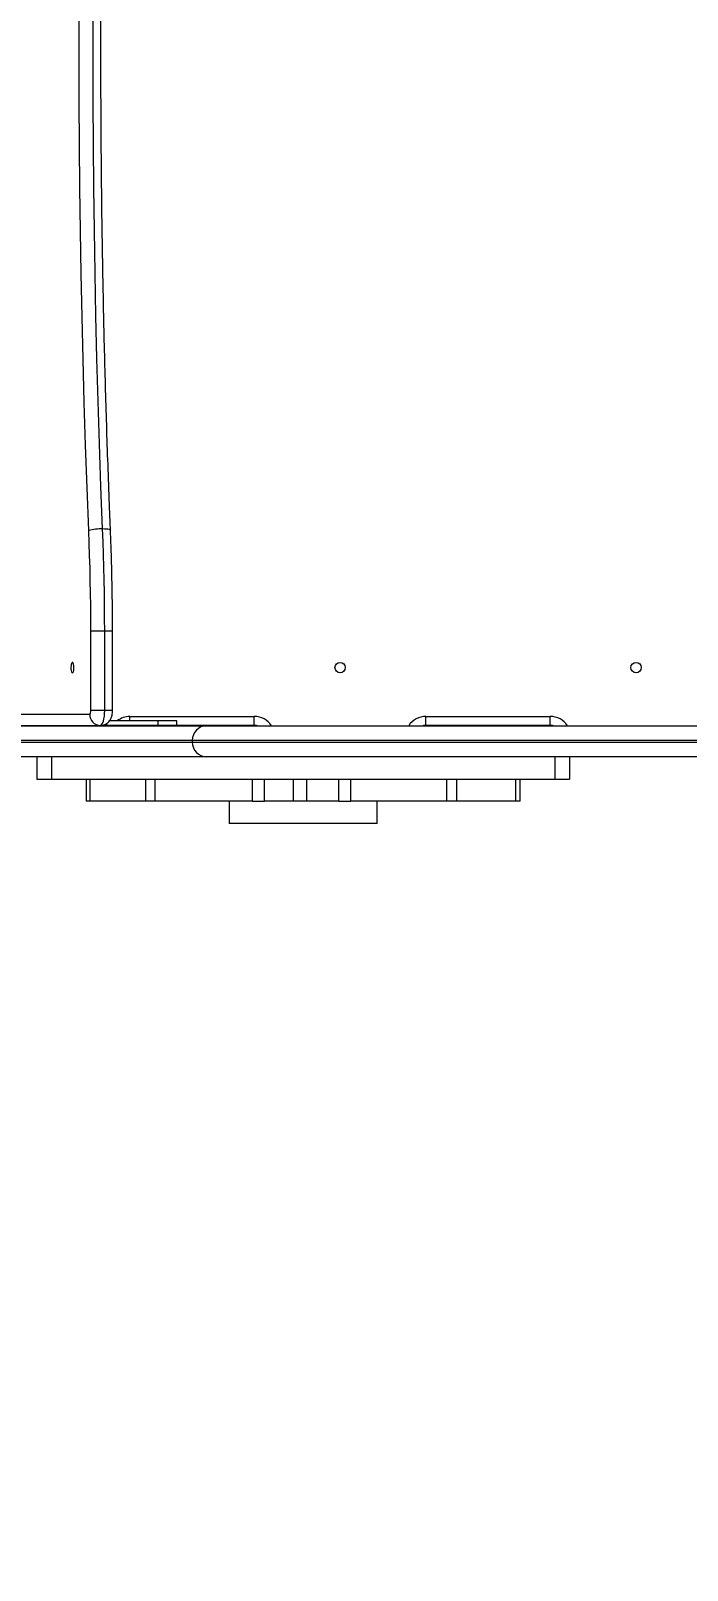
# Model space of a CAD drawing. Header units: millimetres. Extents: x -6332 to 8932, y -6739 to 7096.
# Drawn here: x -3440 to -2997, y -630 to 409 of the extents above; entities that cross this region are included whole.
import ezdxf

# ---------------------------------------------------------------- set-up
doc = ezdxf.new("R2010")
doc.units = ezdxf.units.MM
for name, color, linetype in [('DIKOM_ОБЪЕКТ', 7, 'Continuous'), ('DIKOM_РАЗМЕР_ЗОНА', 7, 'Continuous'), ('DIKOM_РАЗМЕР_ОБЪЕКТА', 7, 'Continuous')]:
    doc.layers.add(name, color=color, linetype=linetype)
doc.styles.add('style1', font='arial.ttf', dxfattribs={"width": 0.8})
doc.dimstyles.new('1-50', dxfattribs={"dimtxt": 300, "dimasz": 200, "dimexe": 100, "dimexo": 0, "dimgap": 100, "dimtad": 1, "dimtxsty": 'style1', "dimcen": 200, "dimclrd": 7, "dimclre": 7, "dimclrt": 7, "dimadec": 1, "dimazin": 2, "dimtfac": 1, "dimtmove": 0, "dimatfit": 2, "dimfxl": 0, "dimlwd": 25, "dimlwe": 18, "dimarcsym": 0})

# ---------------------------------------------------------------- blocks, each defined once
blk = doc.blocks.new('*D9')
at = {"layer": 'Defpoints', "color": 0, "transparency": 16777216}
for p in [(777.2, 5594), (-4228.7, -3389.8), (7301.7, -3389.8)]:
    blk.add_point(p, dxfattribs=at)
at = {"layer": 'DIKOM_РАЗМЕР_ОБЪЕКТА', "color": 7, "lineweight": 18, "transparency": 16777216}
for p, q in [((777.2, 5594), (7401.7, 5594)), ((-4228.7, -3389.8), (7401.7, -3389.8))]:
    blk.add_line(p, q, dxfattribs=at)
at = {"layer": 'DIKOM_РАЗМЕР_ОБЪЕКТА', "color": 7, "lineweight": 25, "transparency": 16777216}
blk.add_line((7301.7, 5394), (7301.7, -3189.8), dxfattribs=at)
at = {"layer": 'DIKOM_РАЗМЕР_ОБЪЕКТА', "color": 7, "transparency": 16777216}
for points in [[(7268.4, 5394), (7335.1, 5394), (7301.7, 5594)], [(7268.4, -3189.8), (7335.1, -3189.8), (7301.7, -3389.8)]]:
    blk.add_solid(points, dxfattribs=at)
at = {"layer": 'DIKOM_РАЗМЕР_ОБЪЕКТА', "color": 7, "transparency": 16777216, "insert": (7048.6, 1153.7), "char_height": 300, "attachment_point": 5, "rotation": 90, "style": 'style1'}
blk.add_mtext('9000', dxfattribs=at)
blk = doc.blocks.new('*D10')
at = {"layer": 'Defpoints', "color": 0, "transparency": 16777216}
for p in [(4034.8, 3636.6), (-4490.8, -1960.5), (4034.8, -5533.4)]:
    blk.add_point(p, dxfattribs=at)
at = {"layer": 'DIKOM_РАЗМЕР_ОБЪЕКТА', "color": 7, "lineweight": 18, "transparency": 16777216}
for p, q in [((4034.8, 3636.6), (4034.8, -5633.4)), ((-4490.8, -1960.5), (-4490.8, -5633.4))]:
    blk.add_line(p, q, dxfattribs=at)
at = {"layer": 'DIKOM_РАЗМЕР_ОБЪЕКТА', "color": 7, "lineweight": 25, "transparency": 16777216}
blk.add_line((-4290.8, -5533.4), (3834.8, -5533.4), dxfattribs=at)
at = {"layer": 'DIKOM_РАЗМЕР_ОБЪЕКТА', "color": 7, "transparency": 16777216}
for points in [[(-4290.8, -5500.1), (-4290.8, -5566.7), (-4490.8, -5533.4)], [(3834.8, -5500.1), (3834.8, -5566.7), (4034.8, -5533.4)]]:
    blk.add_solid(points, dxfattribs=at)
at = {"layer": 'DIKOM_РАЗМЕР_ОБЪЕКТА', "color": 7, "transparency": 16777216, "insert": (308, -5280.2), "char_height": 300, "attachment_point": 5, "style": 'style1'}
blk.add_mtext('8500', dxfattribs=at)
blk = doc.blocks.new('*D11')
at = {"layer": 'Defpoints', "color": 0, "transparency": 16777216}
for p in [(1114.3, 7096.4), (-4349.6, -4627.3), (8831.8, -4627.3)]:
    blk.add_point(p, dxfattribs=at)
at = {"layer": 'DIKOM_РАЗМЕР_ЗОНА', "color": 7, "lineweight": 18, "transparency": 16777216}
for p, q in [((1114.3, 7096.4), (8931.8, 7096.4)), ((-4349.6, -4627.3), (8931.8, -4627.3))]:
    blk.add_line(p, q, dxfattribs=at)
at = {"layer": 'DIKOM_РАЗМЕР_ЗОНА', "color": 7, "lineweight": 25, "transparency": 16777216}
blk.add_line((8831.8, 6896.4), (8831.8, -4427.3), dxfattribs=at)
at = {"layer": 'DIKOM_РАЗМЕР_ЗОНА', "color": 7, "transparency": 16777216}
for points in [[(8798.4, 6896.4), (8865.1, 6896.4), (8831.8, 7096.4)], [(8798.4, -4427.3), (8865.1, -4427.3), (8831.8, -4627.3)]]:
    blk.add_solid(points, dxfattribs=at)
at = {"layer": 'DIKOM_РАЗМЕР_ЗОНА', "color": 7, "transparency": 16777216, "insert": (8578.6, 1308.2), "char_height": 300, "attachment_point": 5, "rotation": 90, "style": 'style1'}
blk.add_mtext('11750', dxfattribs=at)
blk = doc.blocks.new('*D12')
at = {"layer": 'Defpoints', "color": 0, "transparency": 16777216}
for p in [(6134.4, 3354.9), (-6332, -2644.9), (6134.4, -6639)]:
    blk.add_point(p, dxfattribs=at)
at = {"layer": 'DIKOM_РАЗМЕР_ЗОНА', "color": 7, "lineweight": 18, "transparency": 16777216}
for p, q in [((6134.4, 3354.9), (6134.4, -6739)), ((-6332, -2644.9), (-6332, -6739))]:
    blk.add_line(p, q, dxfattribs=at)
at = {"layer": 'DIKOM_РАЗМЕР_ЗОНА', "color": 7, "lineweight": 25, "transparency": 16777216}
blk.add_line((-6132, -6639), (5934.4, -6639), dxfattribs=at)
at = {"layer": 'DIKOM_РАЗМЕР_ЗОНА', "color": 7, "transparency": 16777216}
for points in [[(-6132, -6605.7), (-6132, -6672.3), (-6332, -6639)], [(5934.4, -6605.7), (5934.4, -6672.3), (6134.4, -6639)]]:
    blk.add_solid(points, dxfattribs=at)
at = {"layer": 'DIKOM_РАЗМЕР_ЗОНА', "color": 7, "transparency": 16777216, "insert": (-98.8, -6385.8), "char_height": 300, "attachment_point": 5, "style": 'style1'}
blk.add_mtext('12500', dxfattribs=at)

msp = doc.modelspace()

# ---------------------------------------------------------------- linework, layer by layer
at = {"layer": 'DIKOM_ОБЪЕКТ', "color": 7, "linetype": 'Continuous', "lineweight": 15}
for p, q in [((-3407.627, 390.087), (-3407.573, 419.126)), ((-3398.262, 390.087), (-3398.209, 419.031)), ((-3407.573, 361.048), (-3407.627, 390.087)), ((-3398.209, 361.142), (-3398.262, 390.087)), ((-3407.413, 332.014), (-3407.573, 361.048)), ((-3398.049, 332.203), (-3398.209, 361.142)), ((-3407.146, 302.989), (-3407.413, 332.014)), ((-3397.783, 303.272), (-3398.049, 332.203)), ((-3406.772, 273.978), (-3407.146, 302.989)), ((-3397.41, 274.355), (-3397.783, 303.272)), ((-3406.292, 244.985), (-3406.772, 273.978)), ((-3396.931, 245.457), (-3397.41, 274.355)), ((-3405.704, 216.015), (-3406.292, 244.985)), ((-3396.346, 216.581), (-3396.931, 245.457)), ((-3405.011, 187.073), (-3405.704, 216.015)), ((-3395.654, 187.733), (-3396.346, 216.581)), ((-3394.857, 158.917), (-3395.654, 187.733)), ((-3404.211, 158.163), (-3405.011, 187.073)), ((-3403.304, 129.29), (-3404.211, 158.163)), ((-3393.953, 130.137), (-3394.857, 158.917)), ((-3402.291, 100.458), (-3403.304, 129.29)), ((-3392.944, 101.399), (-3393.953, 130.137)), ((-3401.173, 71.672), (-3402.291, 100.458)), ((-3391.829, 72.706), (-3392.944, 101.399)), ((-3400.85, 63.221), (-3401.173, 71.672)), ((-3400.571, 54.752), (-3400.85, 63.221)), ((-3391.501, 64.127), (-3391.829, 72.706)), ((-3390.471, 72.686), (-3391.829, 72.706)), ((-3391.217, 55.53), (-3391.501, 64.127)), ((-3389.249, 72.628), (-3390.471, 72.686)), ((-3388.21, 72.532), (-3389.249, 72.628)), ((-3387.393, 72.403), (-3388.21, 72.532)), ((-3386.83, 72.247), (-3387.393, 72.403)), ((-3386.543, 72.067), (-3386.83, 72.247)), ((-3386.507, 71.978), (-3386.543, 72.067)), ((-3400.334, 46.269), (-3400.571, 54.752)), ((-3390.977, 46.917), (-3391.217, 55.53)), ((-3400.14, 37.773), (-3400.334, 46.269)), ((-3390.78, 38.291), (-3390.977, 46.917)), ((-3399.989, 29.266), (-3400.14, 37.773)), ((-3390.627, 29.655), (-3390.78, 38.291)), ((-3399.881, 20.752), (-3399.989, 29.266)), ((-3390.518, 21.011), (-3390.627, 29.655)), ((-3390.452, 12.363), (-3390.518, 21.011)), ((-3399.817, 12.233), (-3399.881, 20.752)), ((-3399.795, 3.711), (-3399.817, 12.233)), ((-3390.43, 3.711), (-3390.452, 12.363)), ((-3390.43, 3.711), (-3399.795, 3.711)), ((-3399.795, -49.913), (-3399.795, 3.711)), ((-3390.43, -49.913), (-3390.43, 3.711)), ((-3385.123, 3.711), (-3390.43, 3.711)), ((-3385.123, -49.913), (-3385.123, 3.711)), ((-3413.158, -19.507), (-3413.241, -20.624)), ((-3413.241, -20.624), (-3413.213, -21.772)), ((-3412.974, -18.542), (-3413.158, -19.507)), ((-3412.708, -17.835), (-3412.974, -18.542)), ((-3412.389, -17.461), (-3412.708, -17.835)), ((-3412.053, -17.461), (-3412.389, -17.461)), ((-3411.734, -17.835), (-3412.053, -17.461)), ((-3411.468, -18.542), (-3411.734, -17.835)), ((-3411.284, -19.507), (-3411.468, -18.542)), ((-3411.201, -20.624), (-3411.284, -19.507)), ((-3411.229, -21.772), (-3411.201, -20.624)), ((-3413.213, -21.772), (-3413.078, -22.827)), ((-3413.078, -22.827), (-3412.85, -23.675)), ((-3412.85, -23.675), (-3412.553, -24.223)), ((-3412.553, -24.223), (-3412.221, -24.413)), ((-3412.221, -24.413), (-3411.889, -24.223)), ((-3411.889, -24.223), (-3411.593, -23.675)), ((-3411.593, -23.675), (-3411.364, -22.827)), ((-3411.364, -22.827), (-3411.229, -21.772)), ((-3400.12, -51.991), (-3400.009, -51.681)), ((-3400.009, -51.681), (-3399.918, -51.302)), ((-3399.918, -51.302), (-3399.851, -50.87)), ((-3399.851, -50.87), (-3399.809, -50.401)), ((-3399.809, -50.401), (-3399.795, -49.913)), ((-3390.43, -49.913), (-3399.795, -49.913)), ((-3390.653, -53.74), (-3390.486, -51.865)), ((-3390.486, -51.865), (-3390.43, -49.913)), ((-3385.123, -49.913), (-3390.43, -49.913)), ((-3666.746, -60.147), (-3321.629, -60.147)), ((-3657.813, -52.413), (-3400.526, -52.413)), ((-3650.641, -59.914), (-3393.354, -59.914)), ((-3400.526, -52.413), (-3400.384, -52.365)), ((-3400.384, -52.365), (-3400.246, -52.223)), ((-3400.246, -52.223), (-3400.12, -51.991)), ((-3393.354, -59.914), (-3392.783, -59.721)), ((-3393.354, -59.914), (-3386.876, -59.914)), ((-3392.783, -59.721), (-3392.235, -59.152)), ((-3392.235, -59.152), (-3391.73, -58.228)), ((-3391.73, -58.228), (-3391.287, -56.984)), ((-3391.287, -56.984), (-3390.923, -55.469)), ((-3390.923, -55.469), (-3390.653, -53.74)), ((-3386.876, -56.913), (-3387.187, -56.895)), ((-3354.362, -56.913), (-3386.876, -56.913)), ((-3354.362, -59.914), (-3386.876, -59.914)), ((-3384.979, -60.147), (-3384.819, -59.914)), ((-3374.891, -60.067), (-3375.252, -60.147)), ((-3373.33, -59.914), (-3374.891, -60.067)), ((-3373.33, -53.913), (-3289.33, -53.913)), ((-3373.33, -56.913), (-3373.33, -53.913)), ((-3354.362, -59.914), (-3354.362, -56.913)), ((-3341.624, -56.913), (-3354.362, -56.913)), ((-3341.624, -59.914), (-3354.362, -59.914)), ((-3341.624, -59.914), (-3341.624, -56.913)), ((-3289.33, -59.914), (-3341.624, -59.914)), ((-3321.629, -60.147), (-2871.33, -60.147)), ((-3289.33, -59.914), (-3289.33, -53.913)), ((-3287.769, -60.067), (-3289.33, -59.914)), ((-3287.408, -60.147), (-3287.769, -60.067)), ((-3174.891, -60.067), (-3175.252, -60.147)), ((-3173.33, -59.914), (-3174.891, -60.067)), ((-3173.33, -53.913), (-3089.33, -53.913)), ((-3173.33, -59.914), (-3173.33, -53.913)), ((-3089.33, -59.914), (-3173.33, -59.914)), ((-3089.33, -59.914), (-3089.33, -53.913)), ((-3087.769, -60.067), (-3089.33, -59.914)), ((-3087.408, -60.147), (-3087.769, -60.067)), ((-3331.192, -70.147), (-4006.391, -70.147)), ((-4006.391, -71.148), (-3331.192, -71.148)), ((-2853.04, -70.147), (-3331.192, -70.147)), ((-3331.192, -70.147), (-3331.192, -71.148)), ((-3331.192, -71.148), (-2853.04, -71.148)), ((-3321.629, -81.147), (-3996.828, -81.147)), ((-3436.33, -81.147), (-3436.33, -96.147)), ((-3426.33, -81.147), (-3426.33, -96.147)), ((-2853.04, -81.147), (-3321.629, -81.147)), ((-3086.33, -81.147), (-3086.33, -96.147)), ((-3076.33, -81.147), (-3076.33, -96.147)), ((-3436.33, -96.147), (-3426.33, -96.147)), ((-3426.33, -96.147), (-3086.33, -96.147)), ((-3402.948, -96.147), (-3402.948, -111.148)), ((-3400.162, -111.148), (-3400.162, -96.147)), ((-3362.799, -96.147), (-3362.799, -111.148)), ((-3356.194, -111.148), (-3356.194, -96.147)), ((-3290.454, -111.148), (-3290.454, -96.147)), ((-3282.427, -111.148), (-3282.427, -96.147)), ((-3262.751, -111.148), (-3262.751, -96.147)), ((-3253.727, -111.148), (-3253.727, -96.147)), ((-3232.148, -111.148), (-3232.148, -96.147)), ((-3224.032, -111.148), (-3224.032, -96.147)), ((-3159.251, -111.148), (-3159.251, -96.147)), ((-3152.52, -111.148), (-3152.52, -96.147)), ((-3112.618, -111.148), (-3112.618, -96.147)), ((-3109.712, -111.148), (-3109.712, -96.147)), ((-3086.33, -96.147), (-3076.33, -96.147)), ((-3400.162, -111.148), (-3402.948, -111.148)), ((-3362.799, -111.148), (-3400.162, -111.148)), ((-3356.194, -111.148), (-3362.799, -111.148)), ((-3290.454, -111.148), (-3356.194, -111.148)), ((-3306.33, -111.148), (-3306.33, -126.147)), ((-3290.454, -111.148), (-3282.427, -111.148)), ((-3262.751, -111.148), (-3282.427, -111.148)), ((-3253.727, -111.148), (-3262.751, -111.148)), ((-3232.148, -111.148), (-3253.727, -111.148)), ((-3232.148, -111.148), (-3224.032, -111.148)), ((-3159.251, -111.148), (-3224.032, -111.148)), ((-3206.33, -126.147), (-3206.33, -111.148)), ((-3152.52, -111.148), (-3159.251, -111.148)), ((-3112.618, -111.148), (-3152.52, -111.148)), ((-3109.712, -111.148), (-3112.618, -111.148)), ((-3206.33, -126.147), (-3306.33, -126.147))]:
    msp.add_line(p, q, dxfattribs=at)
for centre in [(-3231.33, -20.913), (-3031.33, -20.913)]:
    msp.add_circle(centre, 3.5, dxfattribs=at)
for centre, radius, start, end in [((-3393.05, 41.028), 31.702, 87.791983, 104.846059), ((-3393.186, -52.573), 7.342, 178.74994, 268.686072), ((-3386.868, -54.365), 5.549, 238.075427, 269.91604), ((-3373.33, -67.913), 14, 90, 128.213211), ((-3321.405, -69.935), 9.79, 91.315095, 181.245284), ((-3289.33, -67.913), 14, 33.689225, 90), ((-3173.33, -67.913), 14, 90, 146.310775), ((-3089.33, -67.913), 14, 33.689225, 90), ((-3321.406, -71.361), 9.789, 178.751416, 268.693664)]:
    msp.add_arc(centre, radius, start, end, dxfattribs=at)
for points, knots in [([(-3386.507, 71.977), (-3386.695, 76.665), (-3387.241, 90.259), (-3388.076, 112.793), (-3388.979, 139.588), (-3389.79, 166.419), (-3390.509, 193.28), (-3391.137, 220.168), (-3391.672, 247.079), (-3392.115, 274.01), (-3392.466, 300.957), (-3392.725, 327.917), (-3392.891, 354.884), (-3392.966, 381.857), (-3392.948, 408.831), (-3392.837, 435.802), (-3392.635, 462.767), (-3392.34, 489.722), (-3391.953, 516.663), (-3391.474, 543.587), (-3390.903, 570.49), (-3390.24, 597.368), (-3389.485, 624.217), (-3388.638, 651.035), (-3387.716, 677.346), (-3386.985, 696.392), (-3386.575, 706.513), (-3386.507, 708.197)], [0, 0, 0, 0, 0.02224152, 0.0645003, 0.10676074, 0.14902115, 0.19128132, 0.23354253, 0.2758031, 0.31806283, 0.36032451, 0.40258497, 0.44484552, 0.48710597, 0.52936765, 0.57162738, 0.61388796, 0.65614922, 0.69841022, 0.74067077, 0.78293143, 0.82519202, 0.8674523, 0.90971284, 0.95197266, 0.99200843, 1, 1, 1, 1]), ([(-3385.123, 3.711), (-3385.126, 5.908), (-3385.133, 12.281), (-3385.216, 22.827), (-3385.403, 35.338), (-3385.685, 47.829), (-3386.045, 60.048), (-3386.356, 68.082), (-3386.507, 71.977)], [0, 0, 0, 0, 0.09627335, 0.27918447, 0.46209211, 0.64501478, 0.82792948, 1, 1, 1, 1]), ([(-3393.354, -59.914), (-3392.809, -59.88), (-3391.778, -59.818), (-3390.354, -59.349), (-3389.131, -58.706), (-3388.092, -57.898), (-3387.23, -56.975), (-3386.534, -55.96), (-3385.987, -54.855), (-3385.563, -53.621), (-3385.263, -52.203), (-3385.136, -50.929), (-3385.126, -50.141), (-3385.123, -49.913)], [0, 0, 0, 0, 0.11124897, 0.21033447, 0.30396355, 0.39328606, 0.47932562, 0.56342927, 0.64799685, 0.73738708, 0.83951822, 0.95372953, 1, 1, 1, 1])]:
    msp.add_open_spline(points, degree=3, knots=knots, dxfattribs=at)

# ---------------------------------------------------------------- dimensions: what is measured, and where the dimension line sits
at = {"layer": 'DIKOM_РАЗМЕР_ЗОНА'}
dim = msp.add_linear_dim(base=(8831.757, -4627.344), p1=(1114.346, 7096.351), p2=(-4349.589, -4627.344), angle=90, text='11750', dimstyle='1-50', dxfattribs=at)
dim.commit()
dim.dimension.update_dxf_attribs({"geometry": '*D11', "text_midpoint": (8831.757, 1308.196), "dimtype": 160})
dim = msp.add_linear_dim(base=(6134.379, -6639), p1=(-6332, -2644.933), p2=(6134.379, 3354.853), text='12500', dimstyle='1-50', dxfattribs=at)
dim.commit()
dim.dimension.update_dxf_attribs({"geometry": '*D12', "text_midpoint": (-98.81, -6639), "dimtype": 160})
at = {"layer": 'DIKOM_РАЗМЕР_ОБЪЕКТА'}
dim = msp.add_linear_dim(base=(7301.722, -3389.779), p1=(777.17, 5593.968), p2=(-4228.728, -3389.779), angle=90, text='9000', dimstyle='1-50', dxfattribs=at)
dim.commit()
dim.dimension.update_dxf_attribs({"geometry": '*D9', "text_midpoint": (7301.722, 1153.714), "dimtype": 160})
dim = msp.add_linear_dim(base=(4034.777, -5533.386), p1=(-4490.848, -1960.464), p2=(4034.777, 3636.587), text='8500', dimstyle='1-50', dxfattribs=at)
dim.commit()
dim.dimension.update_dxf_attribs({"geometry": '*D10', "text_midpoint": (308.034, -5533.386), "dimtype": 160})

doc.saveas('drawing.dxf')
